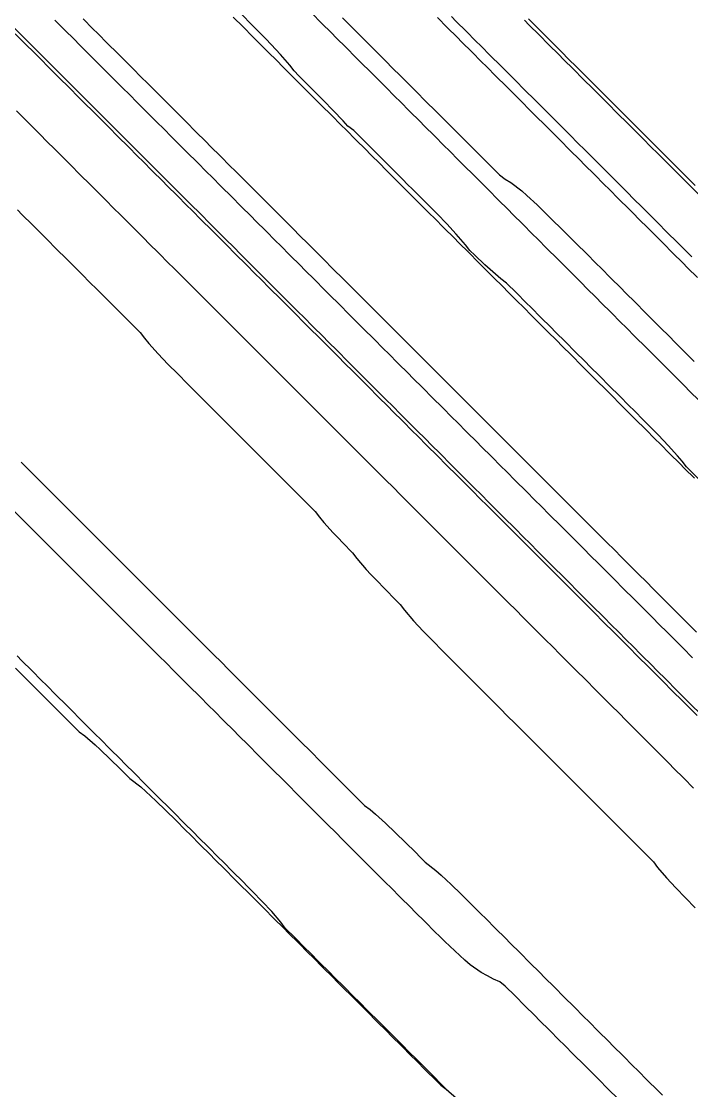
# Model space of a CAD drawing. Extents: x 432 to 1361, y 92 to 1023.
# Drawn here: x 820 to 983.2, y 242.4 to 502.9 of the extents above; entities that cross this region are included whole.
import ezdxf

# ---------------------------------------------------------------- set-up
doc = ezdxf.new("R2010")
doc.units = 0

msp = doc.modelspace()

# ---------------------------------------------------------------- linework, layer by layer
at = {"layer": '1', "color": 252}
for points in [[(828.091, 503.22, -457.652), (830.481, 500.83, -457.075), (832.87, 498.441, -456.499), (834.065, 497.246, -456.211), (836.455, 494.855, -455.635), (838.844, 492.466, -455.06), (840.04, 491.271, -454.771), (842.429, 488.882, -454.195), (844.817, 486.491, -453.618), (846.014, 485.296, -453.33), (848.403, 482.906, -452.755), (850.793, 480.516, -452.178), (853.182, 478.126, -451.602), (854.378, 476.931, -451.314), (856.766, 474.541, -450.738), (859.157, 472.152, -450.161), (860.352, 470.957, -449.873), (862.742, 468.567, -449.298), (865.13, 466.175, -448.722), (866.326, 464.982, -448.433), (868.716, 462.591, -447.858), (871.106, 460.201, -447.281), (873.496, 457.811, -446.705), (875.887, 455.421, -446.129), (877.08, 454.226, -445.84), (879.471, 451.837, -445.265), (881.861, 449.447, -444.689), (883.056, 448.252, -444.401), (885.445, 445.861, -443.825), (887.835, 443.472, -443.248), (889.03, 442.276, -442.96), (891.42, 439.886, -442.383), (893.809, 437.496, -441.809), (895.005, 436.301, -441.521), (897.394, 433.912, -440.944), (899.783, 431.521, -440.368), (902.173, 429.131, -439.791), (903.37, 427.937, -439.504), (905.76, 425.546, -438.928), (908.148, 423.156, -438.351), (909.343, 421.962, -438.064), (911.733, 419.571, -437.488), (914.124, 417.181, -436.911), (915.318, 415.987, -436.624), (917.706, 413.597, -436.047), (920.098, 411.207, -435.471), (922.487, 408.817, -434.895), (924.876, 406.427, -434.318), (926.071, 405.232, -434.03), (928.461, 402.843, -433.454), (930.85, 400.452, -432.879), (932.045, 399.258, -432.591), (934.435, 396.868, -432.014), (936.824, 394.478, -431.439), (938.019, 393.283, -431.15), (940.409, 390.893, -430.574), (942.798, 388.503, -429.998), (945.188, 386.112, -429.422), (946.385, 384.917, -429.133), (948.773, 382.528, -428.557), (951.163, 380.138, -427.981), (952.359, 378.943, -427.693), (954.747, 376.553, -427.117), (957.137, 374.164, -426.541), (958.333, 372.969, -426.254), (960.722, 370.578, -425.677), (963.112, 368.188, -425.101), (964.308, 366.994, -424.813), (966.696, 364.604, -424.237), (969.086, 362.214, -423.661), (971.475, 359.823, -423.085), (973.866, 357.434, -422.509), (975.061, 356.239, -422.22), (977.45, 353.848, -421.644), (979.84, 351.459, -421.068), (981.036, 350.264, -420.78), (983.426, 347.874, -420.205)], [(984.352, 354.13, -532.664), (981.961, 356.52, -533.24), (979.573, 358.91, -533.818), (978.378, 360.105, -534.105), (975.988, 362.495, -534.681), (973.599, 364.885, -535.258), (972.403, 366.079, -535.546), (970.014, 368.469, -536.121), (968.818, 369.664, -536.41), (966.429, 372.054, -536.985), (964.04, 374.444, -537.562), (962.845, 375.639, -537.85), (960.454, 378.029, -538.426), (958.065, 380.419, -539.002), (956.871, 381.614, -539.29), (954.481, 384.004, -539.867), (952.089, 386.394, -540.442), (950.895, 387.588, -540.731), (948.506, 389.978, -541.306), (947.311, 391.173, -541.595), (944.92, 393.563, -542.171), (942.531, 395.954, -542.748), (941.336, 397.148, -543.034), (938.947, 399.538, -543.612), (936.557, 401.928, -544.187), (935.361, 403.122, -544.475), (932.972, 405.513, -545.051), (930.582, 407.903, -545.627), (929.388, 409.098, -545.916), (926.997, 411.488, -546.492), (924.608, 413.878, -547.068), (923.414, 415.073, -547.355), (921.023, 417.463, -547.931), (919.828, 418.658, -548.22), (917.439, 421.048, -548.795), (915.049, 423.438, -549.372), (913.853, 424.633, -549.66), (911.464, 427.022, -550.236), (909.075, 429.413, -550.812), (907.879, 430.608, -551.1), (905.49, 432.997, -551.677), (904.294, 434.193, -551.964), (901.905, 436.582, -552.541), (899.515, 438.973, -553.118), (898.32, 440.167, -553.405), (895.929, 442.558, -553.98), (893.54, 444.948, -554.557), (892.346, 446.143, -554.845), (889.955, 448.534, -555.422), (887.566, 450.922, -555.998), (886.371, 452.118, -556.285), (883.981, 454.508, -556.862), (881.592, 456.898, -557.439), (880.396, 458.093, -557.727), (878.007, 460.483, -558.302), (876.811, 461.677, -558.591), (874.422, 464.068, -559.166), (872.032, 466.457, -559.742), (870.837, 467.653, -560.031), (868.448, 470.043, -560.607), (866.057, 472.432, -561.182), (864.863, 473.628, -561.471), (862.474, 476.018, -562.047), (860.084, 478.408, -562.623), (858.889, 479.602, -562.912), (856.498, 481.992, -563.487), (855.304, 483.187, -563.776), (852.915, 485.578, -564.352), (850.524, 487.967, -564.928), (849.328, 489.162, -565.217), (846.939, 491.552, -565.791), (844.55, 493.942, -566.368), (843.356, 495.138, -566.655), (840.965, 497.528, -567.233), (838.575, 499.917, -567.808), (837.38, 501.112, -568.097), (834.99, 503.503, -568.672)], [(983.867, 391.588, -395.36), (981.477, 393.978, -395.935), (980.281, 395.172, -396.222), (977.893, 397.563, -396.8), (975.501, 399.952, -397.375), (974.307, 401.147, -397.664), (971.919, 403.538, -398.238), (969.529, 405.928, -398.816), (968.333, 407.122, -399.104), (965.943, 409.512, -399.679), (963.554, 411.902, -400.256), (962.359, 413.097, -400.544), (959.968, 415.487, -401.119), (957.579, 417.877, -401.695), (956.385, 419.072, -401.984), (953.995, 421.462, -402.56), (951.605, 423.851, -403.136), (950.41, 425.046, -403.424), (948.021, 427.437, -404), (946.827, 428.632, -404.288), (944.437, 431.022, -404.863), (942.046, 433.411, -405.44), (940.852, 434.606, -405.728), (938.462, 436.995, -406.304), (937.267, 438.191, -406.592), (934.877, 440.581, -407.168), (932.488, 442.97, -407.744), (931.294, 444.166, -408.032), (928.904, 446.556, -408.609), (926.513, 448.945, -409.185), (925.318, 450.14, -409.473), (922.929, 452.53, -410.049), (920.538, 454.921, -410.625), (919.344, 456.116, -410.914), (916.954, 458.506, -411.49), (914.565, 460.895, -412.065), (913.369, 462.09, -412.353), (910.979, 464.48, -412.93), (908.59, 466.87, -413.506), (907.395, 468.064, -413.794), (905.005, 470.455, -414.37), (903.809, 471.65, -414.657), (901.421, 474.04, -415.234), (899.031, 476.43, -415.81), (897.836, 477.625, -416.097), (895.445, 480.014, -416.674), (893.055, 482.405, -417.25), (891.861, 483.6, -417.538), (889.471, 485.99, -418.114), (888.277, 487.186, -418.402), (885.886, 489.576, -418.977), (883.497, 491.965, -419.554), (882.302, 493.16, -419.842), (879.911, 495.55, -420.419), (877.522, 497.94, -420.996), (876.327, 499.135, -421.283), (873.937, 501.525, -421.859), (871.549, 503.915, -422.436)], [(985.508, 390.762, -283.127), (983.118, 393.152, -283.703), (981.923, 394.347, -283.992), (980.87, 395.744, -284.03), (979.767, 397.07, -284.156), (977.476, 399.6, -284.559), (975.128, 402.05, -285.061), (973.944, 403.259, -285.33), (971.565, 405.666, -285.886), (969.18, 408.063, -286.454), (967.987, 409.26, -286.74), (965.598, 411.651, -287.314), (963.209, 414.041, -287.889), (960.819, 416.431, -288.465), (958.43, 418.822, -289.04), (957.235, 420.017, -289.329), (954.845, 422.407, -289.905), (952.456, 424.797, -290.481), (950.067, 427.187, -291.057), (948.871, 428.382, -291.345), (946.481, 430.772, -291.921), (944.091, 433.162, -292.498), (942.896, 434.356, -292.785), (940.507, 436.747, -293.361), (938.117, 439.137, -293.937), (936.714, 440.182, -293.986), (934.103, 442.412, -294.306), (932.851, 443.566, -294.53), (930.399, 445.911, -295.034), (929.189, 447.095, -295.304), (928.125, 448.484, -295.331), (925.877, 451.082, -295.629), (923.546, 453.56, -296.087), (921.182, 455.988, -296.613), (919.994, 457.192, -296.888), (917.61, 459.593, -297.45), (915.223, 461.986, -298.02), (914.028, 463.183, -298.307), (912.834, 464.378, -298.593), (910.445, 466.769, -299.171), (908.055, 469.16, -299.745), (906.861, 470.354, -300.033), (904.471, 472.744, -300.61), (902.081, 475.133, -301.185), (900.886, 476.329, -301.473), (899.484, 477.374, -301.522), (898.294, 478.673, -301.405), (895.914, 481.175, -301.548), (893.526, 483.612, -301.941), (891.138, 486.022, -302.441), (889.943, 487.223, -302.709), (887.553, 489.619, -303.264), (886.359, 490.815, -303.546), (885.306, 492.213, -303.582), (883.067, 494.819, -303.888), (881.911, 496.069, -304.106), (879.563, 498.519, -304.607), (877.19, 500.933, -305.151), (876, 502.136, -305.433), (873.616, 504.533, -306.001)], [(890.685, 504.855, -598.595), (893.074, 502.465, -598.02), (895.464, 500.075, -597.444), (896.659, 498.88, -597.156), (899.049, 496.491, -596.579), (901.439, 494.101, -596.003), (902.633, 492.905, -595.714), (905.023, 490.515, -595.138), (907.413, 488.125, -594.562), (908.609, 486.931, -594.275), (910.997, 484.54, -593.698), (912.193, 483.345, -593.411), (914.583, 480.956, -592.834), (916.972, 478.565, -592.258), (918.167, 477.37, -591.971), (920.557, 474.98, -591.394), (922.947, 472.59, -590.817), (924.142, 471.395, -590.53), (926.532, 469.005, -589.953), (927.726, 467.809, -589.665), (930.117, 465.42, -589.091), (932.507, 463.03, -588.515), (933.701, 461.835, -588.226), (936.092, 459.446, -587.649), (938.481, 457.055, -587.073), (939.677, 455.86, -586.785), (942.066, 453.469, -586.21), (944.455, 451.079, -585.633), (945.651, 449.885, -585.344), (948.041, 447.495, -584.768), (950.431, 445.106, -584.192), (951.625, 443.91, -583.904), (954.015, 441.52, -583.328), (956.406, 439.131, -582.752), (957.599, 437.935, -582.464), (959.99, 435.545, -581.888), (961.185, 434.35, -581.599), (963.574, 431.96, -581.023), (965.964, 429.57, -580.446), (967.159, 428.375, -580.161), (969.55, 425.985, -579.584), (971.938, 423.595, -579.008), (973.134, 422.401, -578.72), (975.522, 420.01, -578.143), (976.716, 418.815, -577.854), (979.108, 416.425, -577.28), (981.497, 414.035, -576.703), (982.69, 412.84, -576.414), (985.08, 410.451, -575.838)], [(898.183, 503.722, -715.843), (900.572, 501.332, -715.266), (902.963, 498.943, -714.691), (904.158, 497.748, -714.402), (906.547, 495.358, -713.826), (908.938, 492.968, -713.251), (910.132, 491.773, -712.961), (912.522, 489.383, -712.386), (914.912, 486.993, -711.81), (916.106, 485.797, -711.521), (918.496, 483.407, -710.945), (920.887, 481.018, -710.37), (922.082, 479.823, -710.082), (924.471, 477.433, -709.505), (926.861, 475.043, -708.928), (928.058, 473.848, -708.641), (930.445, 471.458, -708.065), (932.836, 469.067, -707.49), (934.031, 467.873, -707.202), (936.422, 465.484, -706.626), (937.757, 464.489, -706.088), (939.186, 463.626, -705.388), (941.826, 461.593, -704.373), (943.085, 460.489, -703.972), (945.543, 458.197, -703.275), (947.961, 455.847, -702.647), (949.164, 454.664, -702.347), (951.563, 452.285, -701.757), (953.956, 449.9, -701.174), (955.151, 448.706, -700.884), (957.543, 446.317, -700.307), (959.933, 443.928, -699.73), (961.127, 442.732, -699.441), (963.516, 440.343, -698.864), (965.906, 437.953, -698.288), (967.102, 436.758, -698), (969.491, 434.367, -697.425), (971.883, 431.979, -696.85), (973.077, 430.783, -696.561), (975.466, 428.393, -695.985), (977.857, 426.003, -695.409), (979.052, 424.808, -695.121), (981.441, 422.418, -694.543), (983.83, 420.027, -693.968)], [(921.274, 503.81, -402.788), (923.665, 501.42, -402.212), (926.054, 499.029, -401.637), (927.248, 497.835, -401.347), (929.639, 495.444, -400.772), (932.03, 493.055, -400.196), (933.223, 491.859, -399.908), (935.614, 489.47, -399.331), (938.003, 487.079, -398.755), (939.199, 485.885, -398.467), (941.589, 483.495, -397.891), (943.979, 481.105, -397.315), (945.173, 479.91, -397.027), (947.563, 477.52, -396.452), (949.952, 475.129, -395.875), (951.146, 473.934, -395.588), (953.537, 471.545, -395.011), (955.927, 469.155, -394.434), (957.121, 467.959, -394.146), (959.512, 465.571, -393.571), (961.9, 463.179, -392.995), (963.095, 461.985, -392.707), (965.484, 459.594, -392.13), (967.874, 457.205, -391.555), (969.07, 456.011, -391.268), (970.265, 454.816, -390.979), (972.654, 452.425, -390.402), (975.044, 450.036, -389.827), (976.239, 448.841, -389.539), (978.628, 446.45, -388.962), (981.017, 444.061, -388.385), (982.213, 442.866, -388.097), (984.602, 440.476, -387.521)], [(983.234, 445.52, -587.693), (980.843, 447.908, -588.271), (979.648, 449.104, -588.559), (977.26, 451.494, -589.135), (974.869, 453.884, -589.71), (973.674, 455.079, -589.999), (971.284, 457.468, -590.575), (968.894, 459.86, -591.152), (967.701, 461.054, -591.439), (965.31, 463.444, -592.015), (962.919, 465.834, -592.591), (961.725, 467.029, -592.879), (959.335, 469.419, -593.455), (956.944, 471.808, -594.032), (955.751, 473.004, -594.32), (953.361, 475.394, -594.896), (950.971, 477.784, -595.472), (948.581, 480.174, -596.048), (946.19, 482.564, -596.624), (944.996, 483.759, -596.912), (942.606, 486.149, -597.487), (940.216, 488.539, -598.064), (937.826, 490.928, -598.641), (936.633, 492.125, -598.93), (934.24, 494.514, -599.505), (931.851, 496.904, -600.081), (930.657, 498.099, -600.37), (928.267, 500.489, -600.944), (925.877, 502.879, -601.522), (924.682, 504.075, -601.81)], [(942.462, 503.189, -279.328), (943.656, 501.993, -279.039), (946.046, 499.604, -278.462), (948.435, 497.213, -277.887), (950.826, 494.824, -277.311), (952.022, 493.629, -277.023), (954.41, 491.239, -276.445), (956.801, 488.849, -275.87), (959.189, 486.458, -275.294), (961.58, 484.069, -274.718), (962.775, 482.874, -274.43), (965.165, 480.483, -273.853), (967.554, 478.094, -273.278), (968.75, 476.899, -272.99), (971.14, 474.51, -272.413), (973.529, 472.118, -271.837), (974.724, 470.924, -271.55), (977.114, 468.534, -270.972), (979.502, 466.144, -270.396), (980.698, 464.949, -270.11), (983.088, 462.559, -269.535), (985.478, 460.169, -268.958)], [(984.058, 462.896, -385.665), (982.862, 464.09, -385.953), (980.472, 466.481, -386.529), (978.083, 468.87, -387.105), (976.889, 470.066, -387.393), (974.497, 472.455, -387.97), (972.109, 474.845, -388.545), (970.914, 476.039, -388.833), (968.524, 478.429, -389.409), (966.135, 480.819, -389.986), (964.941, 482.014, -390.274), (962.55, 484.403, -390.849), (960.161, 486.794, -391.426), (958.964, 487.988, -391.714), (957.771, 489.184, -392.001), (955.381, 491.574, -392.578), (952.991, 493.964, -393.154), (951.796, 495.159, -393.441), (949.407, 497.549, -394.018), (947.016, 499.939, -394.594), (945.821, 501.134, -394.883), (943.431, 503.524, -395.459)], [(818.136, 501.381, -536.289), (820.526, 498.991, -535.712), (822.916, 496.602, -535.137), (824.11, 495.407, -534.848), (826.501, 493.016, -534.272), (827.695, 491.821, -533.984), (830.085, 489.431, -533.408), (832.477, 487.041, -532.831), (833.67, 485.846, -532.543), (836.061, 483.456, -531.968), (838.45, 481.066, -531.39), (839.645, 479.871, -531.103), (842.036, 477.482, -530.527), (844.425, 475.091, -529.952), (845.619, 473.897, -529.663), (848.009, 471.506, -529.086), (850.398, 469.116, -528.51), (851.593, 467.921, -528.221), (853.983, 465.532, -527.647), (855.178, 464.337, -527.359), (857.568, 461.947, -526.781), (859.958, 459.557, -526.206), (861.153, 458.362, -525.918), (863.542, 455.972, -525.342), (865.933, 453.582, -524.766), (867.127, 452.387, -524.478), (869.517, 449.996, -523.9), (871.906, 447.606, -523.326), (873.102, 446.411, -523.036), (875.491, 444.022, -522.461), (876.686, 442.826, -522.172), (879.076, 440.437, -521.598), (881.467, 438.047, -521.022), (882.661, 436.851, -520.733), (885.052, 434.462, -520.157), (887.441, 432.072, -519.581), (888.636, 430.876, -519.292), (891.025, 428.486, -518.716), (893.416, 426.097, -518.14), (894.61, 424.902, -517.853), (897, 422.511, -517.276), (899.391, 420.122, -516.7), (900.585, 418.927, -516.412), (902.975, 416.537, -515.835), (904.17, 415.341, -515.547), (906.559, 412.952, -514.97), (908.948, 410.562, -514.395), (910.144, 409.367, -514.107), (912.534, 406.977, -513.531), (914.923, 404.587, -512.954), (916.117, 403.392, -512.666), (918.508, 401.002, -512.091), (919.703, 399.807, -511.802), (922.092, 397.417, -511.226), (924.482, 395.027, -510.65), (925.678, 393.832, -510.363), (928.067, 391.442, -509.786), (930.456, 389.052, -509.211), (931.652, 387.858, -508.923), (934.041, 385.467, -508.345), (936.43, 383.078, -507.77), (937.626, 381.883, -507.482), (940.016, 379.493, -506.906), (942.405, 377.103, -506.329), (943.599, 375.908, -506.042), (945.99, 373.518, -505.466), (947.185, 372.324, -505.177), (949.574, 369.933, -504.601), (951.964, 367.544, -504.026), (953.159, 366.348, -503.737), (955.548, 363.958, -503.16), (957.938, 361.569, -502.585), (959.133, 360.374, -502.297), (961.523, 357.984, -501.721), (963.913, 355.594, -501.145), (965.108, 354.399, -500.856), (967.498, 352.009, -500.28), (968.693, 350.814, -499.992), (971.081, 348.424, -499.416), (973.471, 346.034, -498.84), (974.666, 344.839, -498.552), (977.057, 342.449, -497.976), (979.447, 340.06, -497.4), (980.642, 338.865, -497.112), (983.031, 336.475, -496.536), (985.421, 334.085, -495.96)], [(984.537, 333.784, -454.435), (982.148, 336.175, -455.01), (980.953, 337.369, -455.299), (978.563, 339.759, -455.874), (976.172, 342.15, -456.452), (974.978, 343.344, -456.738), (972.589, 345.734, -457.316), (970.198, 348.124, -457.891), (967.808, 350.514, -458.468), (965.419, 352.904, -459.043), (964.224, 354.099, -459.332), (961.834, 356.489, -459.908), (959.444, 358.879, -460.483), (958.25, 360.074, -460.773), (955.859, 362.464, -461.348), (953.47, 364.854, -461.924), (952.274, 366.048, -462.212), (949.886, 368.438, -462.788), (947.495, 370.829, -463.364), (946.301, 372.023, -463.652), (943.911, 374.414, -464.228), (941.521, 376.804, -464.804), (939.131, 379.194, -465.38), (937.936, 380.388, -465.668), (935.548, 382.778, -466.245), (933.158, 385.168, -466.821), (931.963, 386.364, -467.109), (929.572, 388.753, -467.684), (927.183, 391.143, -468.261), (925.988, 392.338, -468.549), (923.597, 394.727, -469.125), (921.208, 397.118, -469.701), (918.819, 399.508, -470.278), (916.43, 401.897, -470.853), (915.234, 403.092, -471.142), (912.845, 405.482, -471.718), (910.455, 407.872, -472.294), (909.26, 409.067, -472.582), (906.869, 411.457, -473.158), (904.481, 413.847, -473.734), (903.286, 415.042, -474.023), (900.896, 417.432, -474.598), (898.505, 419.822, -475.174), (897.312, 421.017, -475.463), (894.921, 423.406, -476.038), (892.532, 425.796, -476.615), (890.142, 428.187, -477.191), (888.947, 429.382, -477.48), (886.557, 431.772, -478.055), (884.168, 434.162, -478.632), (882.973, 435.357, -478.919), (880.582, 437.746, -479.495), (878.194, 440.138, -480.072), (876.998, 441.332, -480.36), (874.608, 443.722, -480.936), (872.218, 446.112, -481.511), (869.828, 448.502, -482.089), (867.439, 450.892, -482.664), (866.244, 452.087, -482.952), (863.855, 454.477, -483.529), (861.464, 456.867, -484.105), (860.27, 458.062, -484.393), (857.879, 460.452, -484.969), (855.489, 462.842, -485.544), (854.294, 464.037, -485.832), (851.904, 466.427, -486.409), (849.514, 468.817, -486.985), (848.32, 470.011, -487.274), (845.93, 472.402, -487.85), (843.541, 474.792, -488.425), (841.151, 477.182, -489.002), (839.956, 478.376, -489.289), (837.566, 480.766, -489.865), (835.177, 483.157, -490.442), (833.982, 484.351, -490.73), (831.591, 486.741, -491.305), (829.203, 489.132, -491.883), (826.812, 491.521, -492.457), (824.422, 493.911, -493.035), (823.228, 495.106, -493.323), (820.838, 497.496, -493.898), (818.449, 499.887, -494.474)], [(983.604, 316.056, -646.526), (981.256, 318.506, -647.029), (978.883, 320.921, -647.575), (977.693, 322.122, -647.854), (975.308, 324.519, -648.421), (972.921, 326.912, -648.994), (971.726, 328.107, -649.281), (969.337, 330.498, -649.856), (966.947, 332.889, -650.432), (965.753, 334.084, -650.72), (963.361, 336.473, -651.296), (960.973, 338.863, -651.873), (959.778, 340.059, -652.159), (957.389, 342.448, -652.737), (954.998, 344.839, -653.312), (953.804, 346.033, -653.601), (951.414, 348.424, -654.177), (949.023, 350.813, -654.752), (947.828, 352.008, -655.041), (945.439, 354.398, -655.617), (943.05, 356.788, -656.193), (941.854, 357.984, -656.48), (940.66, 359.178, -656.769), (938.272, 361.569, -657.347), (935.88, 363.959, -657.921), (934.684, 365.153, -658.21), (932.295, 367.544, -658.785), (929.906, 369.934, -659.361), (928.71, 371.129, -659.65), (926.32, 373.519, -660.226), (923.932, 375.908, -660.802), (922.736, 377.103, -661.089), (920.346, 379.493, -661.665), (917.957, 381.884, -662.241), (916.761, 383.079, -662.531), (914.372, 385.468, -663.107), (911.981, 387.859, -663.683), (910.786, 389.053, -663.97), (908.397, 391.443, -664.547), (906.008, 393.834, -665.123), (904.813, 395.028, -665.411), (902.423, 397.419, -665.987), (900.033, 399.809, -666.564), (898.839, 401.004, -666.851), (896.448, 403.393, -667.427), (894.057, 405.784, -668.003), (892.863, 406.979, -668.29), (891.669, 408.174, -668.58), (889.279, 410.564, -669.156), (886.888, 412.954, -669.731), (885.693, 414.149, -670.02), (883.304, 416.54, -670.597), (880.913, 418.928, -671.172), (879.719, 420.124, -671.46), (877.329, 422.514, -672.035), (874.939, 424.904, -672.613), (873.744, 426.099, -672.901), (871.354, 428.488, -673.477), (868.964, 430.879, -674.053), (867.77, 432.075, -674.342), (865.38, 434.465, -674.918), (862.99, 436.855, -675.494), (861.795, 438.05, -675.782), (859.405, 440.44, -676.358), (857.015, 442.829, -676.933), (855.82, 444.024, -677.221), (853.43, 446.415, -677.798), (851.04, 448.804, -678.373), (849.846, 449.999, -678.662), (848.651, 451.194, -678.949), (846.261, 453.584, -679.526), (843.871, 455.974, -680.102), (842.676, 457.169, -680.39), (840.287, 459.559, -680.967), (837.897, 461.949, -681.541), (836.701, 463.144, -681.829), (834.312, 465.535, -682.407), (831.922, 467.924, -682.982), (830.728, 469.12, -683.271), (828.338, 471.51, -683.847), (825.947, 473.9, -684.422), (824.752, 475.095, -684.712), (822.363, 477.485, -685.288), (819.973, 479.875, -685.864), (818.778, 481.07, -686.151)], [(818.983, 456.99, -336.324), (820.178, 455.796, -336.036), (822.568, 453.405, -335.461), (824.958, 451.016, -334.883), (826.153, 449.821, -334.596), (828.543, 447.431, -334.02), (830.932, 445.04, -333.443), (832.128, 443.846, -333.156), (834.517, 441.455, -332.579), (836.908, 439.066, -332.005), (838.103, 437.871, -331.715), (840.491, 435.48, -331.139), (842.882, 433.09, -330.563), (844.077, 431.895, -330.274), (846.466, 429.505, -329.698), (848.857, 427.115, -329.123), (849.91, 425.719, -329.084), (851.014, 424.393, -328.958), (853.304, 421.862, -328.555), (855.652, 419.413, -328.052), (858.025, 416.998, -327.508), (860.407, 414.597, -326.944), (862.794, 412.203, -326.372), (865.182, 409.812, -325.799), (867.572, 407.421, -325.225), (869.961, 405.03, -324.648), (871.156, 403.835, -324.36), (873.546, 401.445, -323.783), (875.935, 399.055, -323.209), (877.13, 397.86, -322.92), (879.52, 395.47, -322.345), (881.909, 393.08, -321.769), (883.105, 391.885, -321.481), (885.494, 389.495, -320.904), (887.884, 387.105, -320.328), (889.079, 385.91, -320.04), (891.469, 383.52, -319.464), (892.522, 382.124, -319.424), (893.625, 380.798, -319.298), (895.917, 378.268, -318.896), (897.086, 377.037, -318.651), (898.264, 375.818, -318.393), (900.636, 373.403, -317.847), (901.685, 372, -317.816), (903.919, 369.387, -317.516), (905.074, 368.135, -317.298), (906.243, 366.904, -317.057), (908.605, 364.474, -316.529), (910.983, 362.067, -315.974), (912.174, 360.868, -315.691), (913.226, 359.468, -315.656), (915.462, 356.86, -315.351), (917.787, 354.377, -314.888), (920.149, 351.948, -314.361), (922.528, 349.543, -313.806), (924.912, 347.145, -313.237), (926.106, 345.949, -312.952), (928.494, 343.557, -312.378), (930.884, 341.165, -311.803), (932.078, 339.97, -311.516), (934.468, 337.58, -310.939), (936.858, 335.19, -310.363), (938.052, 333.994, -310.075), (940.443, 331.605, -309.499), (942.831, 329.215, -308.923), (944.028, 328.021, -308.636), (945.221, 326.825, -308.347), (947.613, 324.435, -307.771), (950.001, 322.045, -307.195), (951.196, 320.85, -306.906), (953.587, 318.46, -306.331), (955.976, 316.07, -305.755), (957.171, 314.875, -305.466), (959.56, 312.485, -304.889), (961.951, 310.094, -304.314), (963.145, 308.9, -304.026), (965.535, 306.51, -303.449), (967.925, 304.12, -302.874), (969.12, 302.925, -302.587), (971.509, 300.534, -302.009), (973.899, 298.145, -301.433), (974.887, 296.8, -300.905), (977.054, 294.249, -300.074), (979.35, 291.791, -299.39), (981.7, 289.373, -298.767), (984.073, 286.971, -298.171)], [(819.909, 395.503, -625.998), (821.105, 394.308, -625.71), (823.495, 391.918, -625.134), (825.885, 389.528, -624.558), (827.079, 388.333, -624.269), (829.47, 385.943, -623.693), (831.859, 383.553, -623.117), (833.053, 382.358, -622.829), (835.444, 379.967, -622.253), (837.834, 377.578, -621.678), (839.029, 376.383, -621.389), (841.419, 373.992, -620.813), (843.808, 371.602, -620.237), (845.003, 370.407, -619.948), (847.394, 368.018, -619.373), (848.589, 366.823, -619.084), (850.978, 364.433, -618.508), (852.173, 363.237, -618.219), (854.562, 360.848, -617.643), (856.951, 358.457, -617.067), (858.146, 357.262, -616.778), (860.537, 354.873, -616.203), (862.927, 352.482, -615.628), (864.122, 351.288, -615.34), (866.512, 348.897, -614.763), (868.901, 346.507, -614.188), (870.096, 345.312, -613.899), (872.486, 342.922, -613.323), (874.876, 340.533, -612.747), (876.071, 339.338, -612.459), (878.461, 336.948, -611.882), (880.851, 334.558, -611.308), (882.046, 333.362, -611.019), (884.436, 330.973, -610.442), (886.825, 328.582, -609.866), (888.02, 327.387, -609.579), (890.411, 324.997, -609.002), (892.8, 322.607, -608.426), (895.19, 320.217, -607.849), (897.58, 317.827, -607.274), (899.969, 315.437, -606.696), (901.164, 314.243, -606.411), (903.555, 311.853, -605.835), (904.89, 310.859, -605.296), (906.176, 309.794, -604.847), (908.666, 307.545, -604.097), (911.098, 305.215, -603.447), (913.504, 302.849, -602.84), (915.901, 300.47, -602.251), (917.098, 299.277, -601.959), (918.293, 298.085, -601.669), (920.919, 296.029, -600.68), (922.174, 294.919, -600.287), (924.628, 292.621, -599.597), (927.046, 290.27, -598.973), (929.446, 287.896, -598.377), (931.842, 285.514, -597.793), (933.038, 284.321, -597.502), (935.428, 281.932, -596.923), (937.818, 279.543, -596.346), (939.014, 278.348, -596.058), (941.404, 275.959, -595.482), (943.793, 273.569, -594.905), (946.183, 271.179, -594.33), (947.379, 269.984, -594.041), (949.768, 267.594, -593.465), (952.157, 265.204, -592.887), (954.547, 262.814, -592.312), (956.936, 260.424, -591.736), (958.133, 259.229, -591.449), (960.522, 256.838, -590.872), (962.911, 254.449, -590.297), (964.106, 253.254, -590.008), (966.497, 250.864, -589.433), (968.886, 248.473, -588.854), (970.082, 247.279, -588.567), (972.472, 244.889, -587.992), (974.862, 242.499, -587.416), (976.056, 241.304, -587.128)], [(965.29, 240.399, -353.877), (962.899, 242.789, -354.454), (960.51, 245.179, -355.031), (958.121, 247.569, -355.606), (956.925, 248.764, -355.894), (954.536, 251.154, -356.471), (952.146, 253.544, -357.046), (950.95, 254.738, -357.335), (948.561, 257.129, -357.911), (946.171, 259.518, -358.488), (944.977, 260.714, -358.775), (942.586, 263.104, -359.351), (940.197, 265.494, -359.927), (937.807, 267.884, -360.503), (936.471, 268.877, -361.041), (934.901, 269.539, -361.987), (933.462, 270.387, -362.704), (931.968, 271.156, -363.521), (929.257, 273.087, -364.662), (927.979, 274.165, -365.096), (925.502, 276.429, -365.827), (923.074, 278.766, -366.468), (921.869, 279.947, -366.771), (920.669, 281.133, -367.073), (918.272, 283.514, -367.661), (915.879, 285.9, -368.241), (914.685, 287.094, -368.531), (912.293, 289.483, -369.108), (909.903, 291.873, -369.685), (908.708, 293.068, -369.973), (906.318, 295.458, -370.549), (903.928, 297.847, -371.126), (902.733, 299.043, -371.414), (900.344, 301.432, -371.99), (897.954, 303.822, -372.566), (896.758, 305.017, -372.854), (894.37, 307.408, -373.429), (891.98, 309.797, -374.006), (889.59, 312.186, -374.582), (887.2, 314.577, -375.158), (884.81, 316.967, -375.734), (883.615, 318.162, -376.023), (881.227, 320.552, -376.599), (878.836, 322.941, -377.174), (877.641, 324.136, -377.463), (875.251, 326.526, -378.038), (872.861, 328.916, -378.615), (871.667, 330.111, -378.902), (869.277, 332.5, -379.478), (866.888, 334.892, -380.056), (865.693, 336.087, -380.343), (863.303, 338.476, -380.92), (860.914, 340.867, -381.496), (859.717, 342.061, -381.784), (857.328, 344.452, -382.359), (854.938, 346.841, -382.936), (853.743, 348.036, -383.223), (851.354, 350.426, -383.8), (848.964, 352.815, -384.376), (847.77, 354.011, -384.664), (845.38, 356.401, -385.241), (842.989, 358.791, -385.815), (840.6, 361.181, -386.391), (838.209, 363.571, -386.968), (835.82, 365.961, -387.544), (834.624, 367.156, -387.832), (832.236, 369.546, -388.408), (829.846, 371.936, -388.985), (828.651, 373.131, -389.273), (826.261, 375.52, -389.849), (823.871, 377.911, -390.424), (822.676, 379.106, -390.713), (820.286, 381.495, -391.288), (817.897, 383.887, -391.865)], [(924.846, 241.384, -518.724), (922.456, 243.774, -519.3), (920.065, 246.164, -519.876), (918.871, 247.359, -520.164), (916.481, 249.75, -520.741), (914.091, 252.139, -521.316), (912.896, 253.334, -521.604), (910.507, 255.725, -522.181), (908.116, 258.114, -522.756), (906.921, 259.309, -523.045), (904.532, 261.699, -523.622), (902.142, 264.089, -524.197), (900.947, 265.284, -524.486), (898.558, 267.674, -525.061), (896.167, 270.064, -525.638), (894.973, 271.258, -525.925), (892.583, 273.648, -526.502), (890.194, 276.039, -527.078), (888.999, 277.234, -527.367), (886.608, 279.624, -527.943), (884.219, 282.013, -528.518), (883.165, 283.41, -528.557), (880.927, 286.015, -528.867), (878.602, 288.497, -529.33), (876.238, 290.925, -529.859), (875.051, 292.131, -530.134), (873.86, 293.331, -530.415), (871.475, 295.728, -530.982), (869.088, 298.122, -531.555), (867.893, 299.317, -531.842), (865.504, 301.708, -532.417), (863.114, 304.098, -532.993), (861.919, 305.293, -533.282), (859.53, 307.683, -533.856), (857.14, 310.073, -534.433), (855.945, 311.269, -534.721), (853.555, 313.658, -535.297), (851.165, 316.048, -535.873), (849.97, 317.243, -536.161), (847.58, 319.634, -536.737), (845.191, 322.023, -537.313), (843.996, 323.218, -537.602), (841.606, 325.608, -538.177), (839.217, 327.998, -538.754), (838.021, 329.193, -539.042), (836.826, 330.387, -539.329), (834.437, 332.778, -539.905), (832.048, 335.168, -540.482), (830.853, 336.364, -540.77), (828.461, 338.753, -541.346), (826.072, 341.143, -541.922), (824.878, 342.338, -542.21), (822.487, 344.728, -542.786), (820.098, 347.118, -543.361), (818.902, 348.313, -543.651)], [(818.506, 345.365, -460.884), (820.896, 342.975, -460.308), (822.091, 341.78, -460.02), (824.481, 339.39, -459.444), (826.87, 337, -458.867), (828.065, 335.805, -458.579), (830.455, 333.415, -458.004), (832.843, 331.024, -457.426), (834.039, 329.83, -457.139), (835.376, 328.836, -456.602), (837.917, 326.663, -455.759), (839.15, 325.523, -455.403), (841.582, 323.192, -454.753), (843.989, 320.827, -454.146), (845.189, 319.638, -453.85), (846.387, 318.447, -453.557), (849.013, 316.394, -452.566), (851.503, 314.147, -451.813), (852.724, 312.988, -451.479), (855.14, 310.638, -450.855), (857.541, 308.264, -450.259), (859.936, 305.882, -449.675), (861.133, 304.688, -449.383), (863.524, 302.3, -448.806), (865.915, 299.911, -448.229), (867.11, 298.716, -447.94), (869.5, 296.325, -447.364), (871.889, 293.936, -446.787), (873.084, 292.742, -446.499), (875.475, 290.351, -445.924), (877.863, 287.962, -445.347), (879.058, 286.767, -445.059), (881.448, 284.376, -444.483), (883.837, 281.987, -443.907), (885.032, 280.791, -443.619), (887.423, 278.401, -443.042), (889.813, 276.012, -442.467), (891.007, 274.817, -442.18), (893.397, 272.427, -441.602), (895.787, 270.037, -441.026), (896.981, 268.842, -440.738), (898.177, 267.647, -440.45), (900.567, 265.257, -439.875), (902.956, 262.867, -439.299), (904.151, 261.672, -439.01), (906.542, 259.282, -438.434), (908.932, 256.892, -437.858), (910.125, 255.697, -437.57), (912.515, 253.307, -436.993), (914.906, 250.917, -436.418), (916.098, 249.721, -436.128), (918.489, 247.332, -435.553), (920.88, 244.942, -434.977), (922.075, 243.747, -434.69), (923.411, 242.753, -434.152), (925.952, 240.579, -433.309)]]:
    msp.add_polyline3d(points, dxfattribs=at)

doc.saveas('drawing.dxf')
